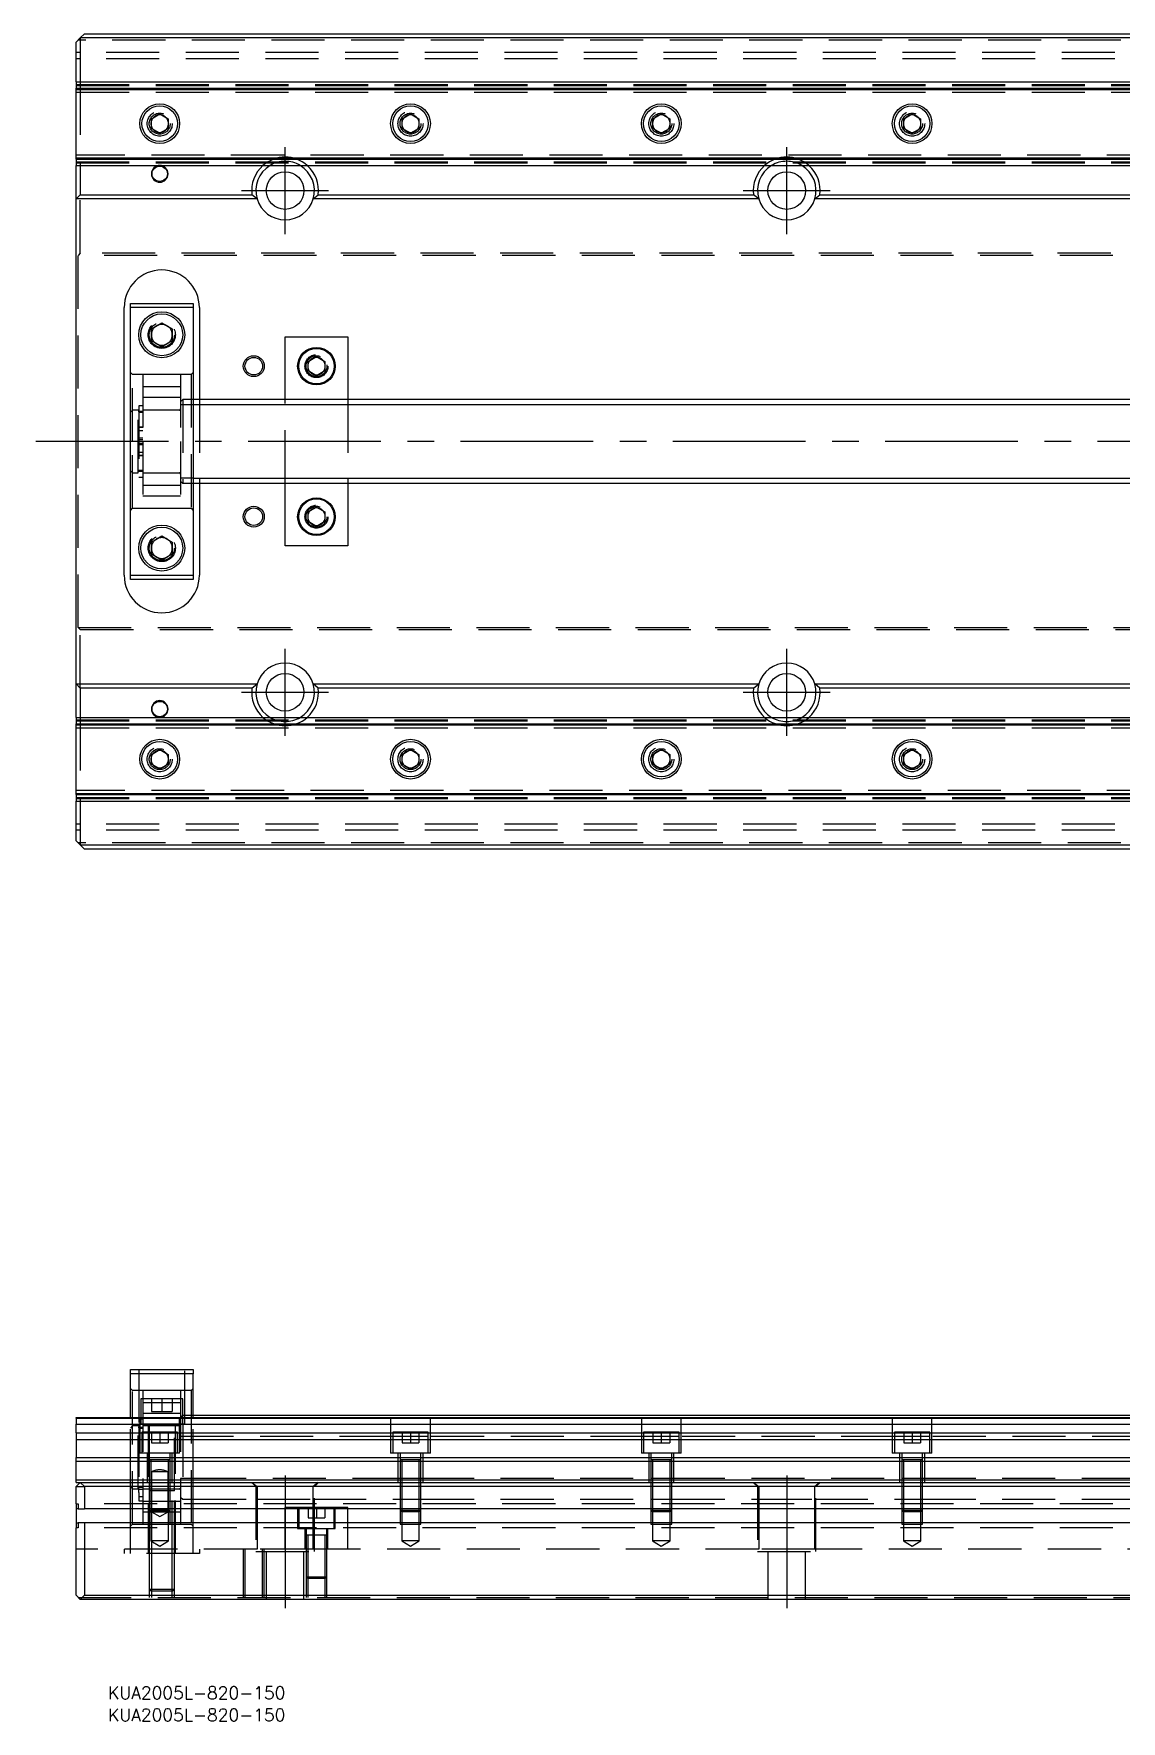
# Model space of a CAD drawing. Extents: x -10 to 1021, y -306 to 120.
# Drawn here: x -10.1 to 250, y -306.1 to 97.5 of the extents above; entities that cross this region are included whole.
import ezdxf

# ---------------------------------------------------------------- set-up
doc = ezdxf.new("R2010")
doc.units = 0
doc.linetypes.add('CENTER', pattern=[50.8, 31.75, -6.35, 6.35, -6.35])
doc.linetypes.add('DASHED', pattern=[19.05, 12.7, -6.35])
doc.layers.get('0').update_dxf_attribs({"linetype": 'CONTINUOUS'})
doc.layers.add('CENTER', color=1, linetype='CENTER')
doc.styles.get("Standard").update_dxf_attribs({"font": 'txt.shx', "height": 3, "bigfont": 'bigfont.shx'})

# ---------------------------------------------------------------- blocks, each defined once
blk = doc.blocks.new('*U2')
at = {"color": 7, "linetype": 'CONTINUOUS'}
blk.add_text('KUA2005L-820-150', height=3, dxfattribs=at).set_placement((7.65, -300.8))
blk = doc.blocks.new('*U3')
at = {"color": 7, "linetype": 'CONTINUOUS'}
blk.add_text('KUA2005L-820-150', height=3, dxfattribs=at).set_placement((7.65, -306.09))

msp = doc.modelspace()

# ---------------------------------------------------------------- linework, layer by layer
at = {"color": 7, "linetype": 'CONTINUOUS'}
for p, q in [((2, 97.5), (1, 96.5)), ((2, 97.5), (335, 97.5)), ((1, 96.5), (0, 95.5)), ((0, 86), (0, 95.5)), ((1, 96.5), (1, 86)), ((335, 96.5), (1, 96.5)), ((0, 86), (0, 84.48)), ((0, 86), (335, 86)), ((0, 84.48), (327.73, 84.48)), ((0, 84.2), (0, 84.48)), ((0, 84.2), (327.05, 84.2)), ((0, 67.8), (0, 84.2)), ((18, 77.15), (20, 78.31)), ((18, 74.85), (18, 77.15)), ((20, 78.31), (22, 77.15)), ((22, 77.15), (22, 74.85)), ((78, 77.15), (80, 78.31)), ((78, 74.85), (78, 77.15)), ((80, 78.31), (82, 77.15)), ((82, 77.15), (82, 74.85)), ((138, 77.15), (140, 78.31)), ((138, 74.85), (138, 77.15)), ((140, 78.31), (142, 77.15)), ((142, 77.15), (142, 74.85)), ((198, 77.15), (200, 78.31)), ((198, 74.85), (198, 77.15)), ((200, 78.31), (202, 77.15)), ((202, 77.15), (202, 74.85)), ((20, 73.69), (18, 74.85)), ((22, 74.85), (20, 73.69)), ((80, 73.69), (78, 74.85)), ((82, 74.85), (80, 73.69)), ((140, 73.69), (138, 74.85)), ((142, 74.85), (140, 73.69)), ((200, 73.69), (198, 74.85)), ((202, 74.85), (200, 73.69)), ((0, 67.52), (0, 67.8)), ((0, 67.8), (335, 67.8)), ((0, 67.52), (0, 66)), ((0, 67.52), (335, 67.52)), ((0, 58), (0, 66)), ((0, 66), (335, 66)), ((1, 66), (1, 59)), ((0, 58), (1, 59)), ((0, -58), (0, 58)), ((43.29, 58), (0, 58)), ((1, 59), (42.06, 59)), ((43.29, 58), (42.06, 59)), ((56.71, 58), (57.94, 59)), ((163.29, 58), (56.71, 58)), ((57.94, 59), (162.06, 59)), ((163.29, 58), (162.06, 59)), ((176.71, 58), (177.94, 59)), ((283.29, 58), (176.71, 58)), ((177.94, 59), (282.06, 59)), ((13, 32), (13, 33)), ((13, 33), (28, 33)), ((28, 33), (28, 32)), ((11.5, -32), (11.5, 32)), ((28, 32), (13, 32)), ((13, -32), (13, 32)), ((18, 26.94), (20.5, 28.39)), ((20.5, 28.39), (23, 26.94)), ((28, 32), (28, -32)), ((29.5, 32), (29.5, 10)), ((18, 24.06), (18, 26.94)), ((23, 26.94), (23, 24.06)), ((50, 25), (65, 25)), ((50, 10), (50, 25)), ((65, 25), (65, 10)), ((20.5, 22.61), (18, 24.06)), ((23, 24.06), (20.5, 22.61)), ((55.5, 19.15), (57.5, 20.31)), ((57.5, 20.31), (59.5, 19.15)), ((55.5, 16.85), (55.5, 19.15)), ((57.5, 15.69), (55.5, 16.85)), ((59.5, 16.85), (57.5, 15.69)), ((59.5, 19.15), (59.5, 16.85)), ((335, 10), (28, 10)), ((28, -10), (335, -10)), ((29.5, -10), (29.5, -32)), ((50, -25), (50, -10)), ((65, -10), (65, -25)), ((55.5, -16.85), (57.5, -15.69)), ((57.5, -15.69), (59.5, -16.85)), ((55.5, -19.15), (55.5, -16.85)), ((57.5, -20.31), (55.5, -19.15)), ((59.5, -19.15), (57.5, -20.31)), ((59.5, -16.85), (59.5, -19.15)), ((18, -24.06), (20.5, -22.61)), ((18, -26.94), (18, -24.06)), ((20.5, -22.61), (23, -24.06)), ((23, -24.06), (23, -26.94)), ((20.5, -28.39), (18, -26.94)), ((23, -26.94), (20.5, -28.39)), ((65, -25), (50, -25)), ((13, -32), (28, -32)), ((13, -33), (13, -32)), ((28, -32), (28, -33)), ((28, -33), (13, -33)), ((0, -66), (0, -58)), ((0, -58), (43.29, -58)), ((1, -59), (0, -58)), ((42.06, -59), (1, -59)), ((1, -59), (1, -66)), ((42.06, -59), (43.29, -58)), ((56.71, -58), (163.29, -58)), ((57.94, -59), (56.71, -58)), ((162.06, -59), (57.94, -59)), ((162.06, -59), (163.29, -58)), ((176.71, -58), (283.29, -58)), ((177.94, -59), (176.71, -58)), ((282.06, -59), (177.94, -59)), ((0, -66), (0, -67.52)), ((0, -66), (335, -66)), ((0, -67.52), (335, -67.52)), ((0, -67.8), (0, -67.52)), ((0, -67.8), (335, -67.8)), ((0, -84.2), (0, -67.8)), ((18, -74.85), (20, -73.69)), ((18, -77.15), (18, -74.85)), ((20, -73.69), (22, -74.85)), ((22, -74.85), (22, -77.15)), ((78, -74.85), (80, -73.69)), ((78, -77.15), (78, -74.85)), ((80, -73.69), (82, -74.85)), ((82, -74.85), (82, -77.15)), ((138, -74.85), (140, -73.69)), ((138, -77.15), (138, -74.85)), ((140, -73.69), (142, -74.85)), ((142, -74.85), (142, -77.15)), ((198, -74.85), (200, -73.69)), ((198, -77.15), (198, -74.85)), ((200, -73.69), (202, -74.85)), ((202, -74.85), (202, -77.15)), ((20, -78.31), (18, -77.15)), ((22, -77.15), (20, -78.31)), ((80, -78.31), (78, -77.15)), ((82, -77.15), (80, -78.31)), ((140, -78.31), (138, -77.15)), ((142, -77.15), (140, -78.31)), ((200, -78.31), (198, -77.15)), ((202, -77.15), (200, -78.31)), ((0, -84.48), (0, -84.2)), ((0, -84.2), (327.05, -84.2)), ((0, -84.48), (0, -86)), ((0, -84.48), (327.73, -84.48)), ((0, -95.5), (0, -86)), ((0, -86), (335, -86)), ((1, -86), (1, -96.5)), ((0, -95.5), (1, -96.5)), ((1, -96.5), (2, -97.5)), ((1, -96.5), (335, -96.5)), ((335, -97.5), (2, -97.5)), ((13, -222.97), (13, -221.97)), ((13, -221.97), (28, -221.97)), ((28, -221.97), (28, -222.97)), ((13, -233.47), (13, -222.97)), ((28, -222.97), (13, -222.97)), ((28, -233.47), (28, -222.97)), ((0, -233.63), (0, -233.47)), ((0, -233.47), (335.5, -233.47)), ((0, -233.63), (0, -235.03)), ((0, -233.63), (335.5, -233.63)), ((335.5, -232.97), (28, -232.97)), ((0, -235.03), (335.5, -235.03)), ((0, -237.11), (0, -235.03)), ((0, -237.11), (335.5, -237.11)), ((0, -237.11), (0, -238.73)), ((0, -238.73), (0, -243.02)), ((0, -238.73), (335.5, -238.73)), ((0, -243.02), (335.5, -243.02)), ((0, -243.87), (0, -243.02)), ((0, -243.87), (820, -243.87)), ((0, -248.37), (0, -243.87)), ((82.5, -243.57), (77.5, -243.57)), ((142.5, -243.57), (137.5, -243.57)), ((0, -248.97), (0, -248.37)), ((0, -248.37), (820, -248.37)), ((0, -249.97), (1, -248.97)), ((0, -248.97), (1, -248.97)), ((0, -254.12), (0, -249.97)), ((1, -248.97), (819, -248.97)), ((1, -248.97), (2, -249.97)), ((818, -249.97), (2, -249.97)), ((2, -249.97), (2, -255.27)), ((0, -254.12), (0, -255.27)), ((0, -254.12), (0.5, -254.12)), ((0.5, -254.12), (0.5, -255.27)), ((0, -255.27), (0, -258.67)), ((0.5, -255.27), (0, -255.27)), ((0.5, -255.27), (2, -255.27)), ((818, -255.27), (2, -255.27)), ((0, -258.67), (0, -259.82)), ((0, -258.67), (0.5, -258.67)), ((0.5, -259.82), (0, -259.82)), ((0, -275.97), (0, -259.82)), ((2, -258.67), (0.5, -258.67)), ((0.5, -258.67), (0.5, -259.82)), ((818, -258.67), (2, -258.67)), ((2, -258.67), (2, -275.97)), ((1, -276.97), (0, -275.97)), ((2, -275.97), (1, -276.97)), ((819, -276.97), (1, -276.97)), ((2, -275.97), (818, -275.97))]:
    msp.add_line(p, q, dxfattribs=at)
at = {"color": 3, "linetype": 'DASHED'}
for p, q in [((820, 93), (0, 93)), ((345.2, 96), (0.5, 96)), ((820, 91.5), (0, 91.5)), ((0, 85.4), (820, 85.4)), ((0, 85.15), (335, 85.15)), ((1, 86), (1, 66)), ((0, 84.42), (335.5, 84.42)), ((0, 83.5), (335.5, 83.5)), ((17.5, 76), (17.53, 76.37)), ((77.5, 76), (77.53, 76.37)), ((137.5, 76), (137.53, 76.37)), ((197.5, 76), (197.53, 76.37)), ((335.5, 68.5), (0, 68.5)), ((0, 67.58), (335.5, 67.58)), ((0, 66.85), (335, 66.85)), ((0, 66.6), (820, 66.6)), ((1, 45), (1, 59)), ((1, 45), (0.5, 44.5)), ((0.5, -44.5), (0.5, 44.5)), ((819.5, 44.5), (0.5, 44.5)), ((819, 45), (1, 45)), ((17.5, 25.5), (17.52, 25.85)), ((13.5, 16), (13, 16.5)), ((28, 16.5), (27.5, 16)), ((59.98, 18.29), (60, 18)), ((16, 16), (13.5, 16)), ((13.5, 0), (13.5, 16)), ((25, 16), (16, 16)), ((16, 16), (16, 0)), ((25, 13.02), (16, 13.02)), ((27.5, 16), (25, 16)), ((25, 16), (25, 0)), ((27.5, 16), (27.5, -16)), ((16, 8.55), (15, 8.55)), ((15, 8.55), (15, -8.55)), ((25, 10.47), (16, 10.47)), ((25.5, 10), (25, 9.5)), ((28, 8.75), (25, 8.75)), ((28, 10), (25.5, 10)), ((25.5, 10), (25.5, -10)), ((29.5, 10), (29.5, -10)), ((50, -10), (50, 10)), ((65, 10), (65, -10)), ((13.5, 7.5), (13, 7)), ((14.85, 7.5), (13.5, 7.5)), ((14.85, -7.5), (14.85, 7.5)), ((15, 7.15), (14.85, 7.15)), ((16, 7.15), (15, 7.15)), ((16, 6.9), (15, 6.9)), ((24.7, 7.5), (16, 7.5)), ((25, 7.5), (24.7, 7.5)), ((13.5, -16), (13.5, 0)), ((16, 3.4), (15, 3.4)), ((15, 3.4), (16, 3.4)), ((16, 2.55), (15, 2.55)), ((15, 0.85), (16, 0.85)), ((15, 0.42), (16, 0.42)), ((16, 0), (16, -16)), ((25, 0), (25, -16)), ((15, -0.42), (16, -0.42)), ((16, -0.85), (15, -0.85)), ((15, -2.55), (16, -2.55)), ((15, -3.4), (16, -3.4)), ((16, -3.4), (15, -3.4)), ((13, -7), (13.5, -7.5)), ((13.5, -7.5), (14.85, -7.5)), ((14.85, -7.15), (15, -7.15)), ((15, -6.9), (16, -6.9)), ((15, -7.15), (16, -7.15)), ((16, -7.5), (24.7, -7.5)), ((24.7, -7.5), (25, -7.5)), ((15, -8.55), (16, -8.55)), ((16, -10.47), (25, -10.47)), ((28, -8.75), (25, -8.75)), ((25, -9.5), (25.5, -10)), ((25.5, -10), (28, -10)), ((13, -16.5), (13.5, -16)), ((13.5, -16), (16, -16)), ((16, -13.02), (25, -13.02)), ((16, -16), (25, -16)), ((25, -16), (27.5, -16)), ((27.5, -16), (28, -16.5)), ((55, -18), (55.02, -17.7)), ((17.5, -25.5), (17.52, -25.15)), ((0.5, -44.5), (819.5, -44.5)), ((0.5, -44.5), (1, -45)), ((1, -59), (1, -45)), ((1, -45), (819, -45)), ((0, -66.6), (820, -66.6)), ((0, -66.85), (335, -66.85)), ((0, -67.58), (335.5, -67.58)), ((0, -68.5), (335.5, -68.5)), ((1, -66), (1, -86)), ((17.5, -76), (17.53, -75.59)), ((77.5, -76), (77.53, -75.59)), ((137.5, -76), (137.53, -75.59)), ((197.5, -76), (197.53, -75.59)), ((335.5, -83.5), (0, -83.5)), ((0, -84.42), (335.5, -84.42)), ((0, -85.15), (335, -85.15)), ((0, -85.4), (820, -85.4)), ((820, -91.5), (0, -91.5)), ((820, -93), (0, -93)), ((345.2, -96), (0.5, -96)), ((15, -221.97), (15, -234.97)), ((26, -234.97), (26, -221.97)), ((13.5, -226.97), (13, -226.47)), ((16, -226.97), (13.5, -226.97)), ((13.5, -258.97), (13.5, -226.97)), ((15.5, -228.97), (15.5, -234.97)), ((25.5, -228.97), (15.5, -228.97)), ((25, -226.97), (16, -226.97)), ((16, -226.97), (16, -228.97)), ((16, -228.97), (16, -258.97)), ((25, -229.94), (16, -229.94)), ((18, -228.97), (18, -231.97)), ((20.5, -228.97), (20.5, -231.97)), ((23, -228.97), (23, -231.97)), ((27.5, -226.97), (25, -226.97)), ((25, -226.97), (25, -228.97)), ((25, -228.97), (25, -258.97)), ((25.5, -234.97), (25.5, -228.97)), ((28, -226.47), (27.5, -226.97)), ((27.5, -226.97), (27.5, -258.97)), ((13, -248.97), (13, -233.47)), ((16, -233.87), (15, -233.87)), ((15.25, -233.47), (15.25, -241.97)), ((25, -232.49), (16, -232.49)), ((18, -231.97), (20.5, -231.97)), ((20.5, -231.97), (23, -231.97)), ((24.75, -241.97), (24.75, -233.47)), ((25.5, -232.97), (25, -233.47)), ((28, -232.97), (25.5, -232.97)), ((28, -248.97), (28, -233.47)), ((75.25, -233.47), (75.25, -241.97)), ((84.75, -241.97), (84.75, -233.47)), ((135.25, -233.47), (135.25, -241.97)), ((144.75, -241.97), (144.75, -233.47)), ((195.25, -233.47), (195.25, -241.97)), ((204.75, -241.97), (204.75, -233.47)), ((13.5, -235.47), (13, -235.97)), ((14.85, -235.47), (13.5, -235.47)), ((14.85, -250.47), (14.85, -235.47)), ((16, -235.82), (14.85, -235.82)), ((15, -234.97), (26, -234.97)), ((15, -234.97), (15, -249.84)), ((16, -236.07), (15, -236.07)), ((15.75, -236.97), (15.75, -241.97)), ((24.25, -236.97), (15.75, -236.97)), ((24.7, -235.47), (16, -235.47)), ((24.7, -235.47), (16, -235.47)), ((17.25, -234.97), (17.25, -265.97)), ((17.5, -234.97), (17.5, -241.97)), ((18, -236.97), (18, -239.47)), ((20, -236.97), (20, -239.47)), ((22, -236.97), (22, -239.47)), ((23.5, -250.97), (23.5, -234.97)), ((23.75, -265.97), (23.75, -234.97)), ((24.25, -241.97), (24.25, -236.97)), ((25, -235.47), (24.7, -235.47)), ((28, -237.97), (25, -237.97)), ((25.5, -234.97), (25.5, -252.97)), ((75.75, -237.97), (28, -237.97)), ((75.75, -236.97), (75.75, -241.97)), ((84.25, -236.97), (75.75, -236.97)), ((84.25, -237.97), (75.75, -237.97)), ((78, -236.97), (78, -239.47)), ((80, -236.97), (80, -239.47)), ((82, -236.97), (82, -239.47)), ((84.25, -241.97), (84.25, -236.97)), ((135.75, -237.97), (84.25, -237.97)), ((135.75, -236.97), (135.75, -241.97)), ((144.25, -236.97), (135.75, -236.97)), ((144.25, -237.97), (135.75, -237.97)), ((138, -236.97), (138, -239.47)), ((140, -236.97), (140, -239.47)), ((142, -236.97), (142, -239.47)), ((144.25, -241.97), (144.25, -236.97)), ((195.75, -237.97), (144.25, -237.97)), ((195.75, -236.97), (195.75, -241.97)), ((204.25, -236.97), (195.75, -236.97)), ((204.25, -237.97), (195.75, -237.97)), ((198, -236.97), (198, -239.47)), ((200, -236.97), (200, -239.47)), ((202, -236.97), (202, -239.47)), ((204.25, -241.97), (204.25, -236.97)), ((255.75, -237.97), (204.25, -237.97)), ((24.75, -241.97), (15.25, -241.97)), ((17, -241.97), (17, -248.97)), ((17.5, -241.97), (17.5, -243.57)), ((18, -239.47), (20, -239.47)), ((20, -239.47), (22, -239.47)), ((22.5, -243.57), (22.5, -241.97)), ((23, -248.97), (23, -241.97)), ((84.75, -241.97), (75.25, -241.97)), ((77, -241.97), (77, -248.97)), ((77.5, -241.97), (77.5, -243.57)), ((78, -239.47), (80, -239.47)), ((80, -239.47), (82, -239.47)), ((82.5, -243.57), (82.5, -241.97)), ((83, -248.97), (83, -241.97)), ((144.75, -241.97), (135.25, -241.97)), ((137, -241.97), (137, -248.97)), ((137.5, -241.97), (137.5, -243.57)), ((138, -239.47), (140, -239.47)), ((140, -239.47), (142, -239.47)), ((142.5, -243.57), (142.5, -241.97)), ((143, -248.97), (143, -241.97)), ((204.75, -241.97), (195.25, -241.97)), ((197, -241.97), (197, -248.97)), ((197.5, -241.97), (197.5, -243.57)), ((198, -239.47), (200, -239.47)), ((200, -239.47), (202, -239.47)), ((202.5, -243.57), (202.5, -241.97)), ((203, -248.97), (203, -241.97)), ((17.5, -243.56), (17.5, -243.57)), ((17.5, -243.57), (17.5, -248.97)), ((17.5, -243.57), (17.5, -243.57)), ((22.5, -243.57), (17.5, -243.57)), ((17.9, -243.57), (17.9, -248.97)), ((20.06, -245.97), (19.94, -245.97)), ((22.1, -248.97), (22.1, -243.57)), ((22.5, -243.57), (22.5, -243.56)), ((22.5, -248.97), (22.5, -243.57)), ((22.5, -243.57), (22.5, -243.57)), ((77.5, -243.56), (77.5, -243.57)), ((77.5, -243.57), (77.5, -243.57)), ((77.5, -243.57), (77.5, -248.97)), ((82.5, -243.57), (77.5, -243.57)), ((77.9, -243.57), (77.9, -248.97)), ((82.1, -248.97), (82.1, -243.57)), ((82.5, -243.57), (82.5, -243.56)), ((82.5, -243.57), (82.5, -243.57)), ((82.5, -248.97), (82.5, -243.57)), ((137.5, -243.56), (137.5, -243.57)), ((137.5, -243.57), (137.5, -248.97)), ((137.5, -243.57), (137.5, -243.57)), ((142.5, -243.57), (137.5, -243.57)), ((137.9, -243.57), (137.9, -248.97)), ((142.1, -248.97), (142.1, -243.57)), ((142.5, -243.57), (142.5, -243.56)), ((142.5, -248.97), (142.5, -243.57)), ((142.5, -243.57), (142.5, -243.57)), ((197.5, -243.56), (197.5, -243.57)), ((197.5, -243.57), (197.5, -243.57)), ((197.5, -243.57), (197.5, -248.97)), ((202.5, -243.57), (197.5, -243.57)), ((197.9, -243.57), (197.9, -248.97)), ((202.1, -248.97), (202.1, -243.57)), ((202.5, -243.57), (202.5, -243.56)), ((202.5, -243.57), (202.5, -243.57)), ((202.5, -248.97), (202.5, -243.57)), ((0, -249.97), (2, -249.97)), ((13, -255.27), (13, -248.97)), ((13, -249.97), (13.5, -250.47)), ((14.85, -250.12), (16, -250.12)), ((15, -251.41), (15, -249.84)), ((15, -249.86), (16, -249.86)), ((15, -249.86), (16, -249.86)), ((17.5, -248.97), (17.5, -255.27)), ((17.5, -248.97), (17.5, -255.27)), ((17.9, -248.97), (17.9, -255.27)), ((18, -246.47), (18, -248.97)), ((22, -246.47), (18, -246.47)), ((18, -248.97), (18, -255.27)), ((22, -248.97), (22, -246.47)), ((22, -255.27), (22, -248.97)), ((22.1, -255.27), (22.1, -248.97)), ((22.5, -255.27), (22.5, -248.97)), ((22.5, -255.27), (22.5, -248.97)), ((25, -247.97), (28, -247.97)), ((28, -247.97), (77.5, -247.97)), ((28, -255.27), (28, -248.97)), ((42, -248.97), (43, -249.97)), ((42.06, -248.97), (43.29, -249.97)), ((43, -249.97), (43, -265.47)), ((43.29, -249.97), (43.29, -255.27)), ((57.94, -248.97), (56.71, -249.97)), ((56.71, -255.27), (56.71, -249.97)), ((57, -249.97), (58, -248.97)), ((57, -265.47), (57, -249.97)), ((77.5, -247.97), (77.9, -247.97)), ((77.5, -248.97), (77.5, -255.27)), ((77.5, -248.97), (77.5, -255.27)), ((77.9, -247.97), (82.1, -247.97)), ((77.9, -248.97), (77.9, -255.27)), ((82.1, -247.97), (82.5, -247.97)), ((82.1, -255.27), (82.1, -248.97)), ((82.5, -247.97), (137.5, -247.97)), ((82.5, -255.27), (82.5, -248.97)), ((82.5, -255.27), (82.5, -248.97)), ((137.5, -247.97), (137.9, -247.97)), ((137.5, -248.97), (137.5, -255.27)), ((137.5, -248.97), (137.5, -255.27)), ((137.9, -247.97), (142.1, -247.97)), ((137.9, -248.97), (137.9, -255.27)), ((142.1, -247.97), (142.5, -247.97)), ((142.1, -255.27), (142.1, -248.97)), ((142.5, -247.97), (197.5, -247.97)), ((142.5, -255.27), (142.5, -248.97)), ((142.5, -255.27), (142.5, -248.97)), ((162, -248.97), (163, -249.97)), ((162.06, -248.97), (163.29, -249.97)), ((163, -249.97), (163, -265.47)), ((163.29, -249.97), (163.29, -255.27)), ((177.94, -248.97), (176.71, -249.97)), ((176.71, -255.27), (176.71, -249.97)), ((177, -249.97), (178, -248.97)), ((177, -265.47), (177, -249.97)), ((197.5, -247.97), (197.9, -247.97)), ((197.5, -248.97), (197.5, -255.27)), ((197.5, -248.97), (197.5, -255.27)), ((197.9, -247.97), (202.1, -247.97)), ((197.9, -248.97), (197.9, -255.27)), ((202.1, -247.97), (202.5, -247.97)), ((202.1, -255.27), (202.1, -248.97)), ((202.5, -247.97), (257.5, -247.97)), ((202.5, -255.27), (202.5, -248.97)), ((202.5, -255.27), (202.5, -248.97)), ((819.5, -254.12), (0.5, -254.12)), ((13.5, -250.47), (14.85, -250.47)), ((16, -250.65), (15, -250.65)), ((15, -251.41), (15, -253.16)), ((15, -252.35), (16, -252.35)), ((15, -253.16), (15, -253.36)), ((15, -253.36), (16, -253.36)), ((16, -250.47), (24.7, -250.47)), ((16, -250.47), (24.7, -250.47)), ((16, -253.44), (25, -253.44)), ((23.5, -250.97), (17.5, -250.97)), ((23, -265.97), (23, -250.97)), ((23.5, -265.97), (23.5, -250.96)), ((24.7, -250.47), (25, -250.47)), ((25, -252.47), (25.5, -252.97)), ((25.5, -252.97), (28, -252.97)), ((28, -252.97), (43.29, -252.97)), ((43.29, -252.97), (56.71, -252.97)), ((56.71, -252.97), (77.5, -252.97)), ((77.5, -252.97), (77.9, -252.97)), ((77.9, -252.97), (82.1, -252.97)), ((82.1, -252.97), (82.5, -252.97)), ((82.5, -252.97), (137.5, -252.97)), ((137.5, -252.97), (137.9, -252.97)), ((137.9, -252.97), (142.1, -252.97)), ((142.1, -252.97), (142.5, -252.97)), ((142.5, -252.97), (163.29, -252.97)), ((163.29, -252.97), (176.71, -252.97)), ((176.71, -252.97), (197.5, -252.97)), ((197.5, -252.97), (197.9, -252.97)), ((197.9, -252.97), (202.1, -252.97)), ((202.1, -252.97), (202.5, -252.97)), ((202.5, -252.97), (257.5, -252.97)), ((13, -258.67), (13, -255.27)), ((16, -255.99), (25, -255.99)), ((17.5, -255.27), (17.5, -255.57)), ((17.5, -255.27), (17.5, -255.57)), ((17.5, -255.57), (17.9, -255.97)), ((17.5, -255.57), (17.5, -258.67)), ((17.5, -255.57), (22.5, -255.57)), ((17.9, -255.27), (17.9, -255.97)), ((17.9, -255.97), (17.9, -258.97)), ((22.1, -255.97), (17.9, -255.97)), ((18, -255.27), (18, -255.34)), ((18, -255.34), (18, -255.97)), ((18, -255.34), (18.17, -255.97)), ((22, -255.34), (18, -255.34)), ((18, -255.97), (20, -257.12)), ((18, -255.97), (18, -265.97)), ((20, -257.12), (22, -255.97)), ((21.83, -255.97), (22, -255.34)), ((22, -255.34), (22, -255.27)), ((22, -255.97), (22, -255.34)), ((22.1, -255.97), (22.1, -255.27)), ((22.1, -255.97), (22.5, -255.57)), ((22.1, -258.97), (22.1, -255.97)), ((22.5, -255.57), (22.5, -255.27)), ((22.5, -255.57), (22.5, -255.27)), ((22.5, -258.67), (22.5, -255.57)), ((28, -258.67), (28, -255.27)), ((43.29, -255.27), (43.29, -258.67)), ((56.71, -254.97), (50, -254.97)), ((50, -255.27), (50, -254.97)), ((50, -258.67), (50, -255.27)), ((53, -254.97), (53, -259.97)), ((53.25, -254.97), (53.25, -255.27)), ((53.25, -255.27), (53.25, -258.67)), ((55.5, -254.97), (55.5, -257.47)), ((55.5, -257.47), (57.5, -257.47)), ((65, -254.97), (56.71, -254.97)), ((56.71, -258.67), (56.71, -255.27)), ((57.5, -254.97), (57.5, -257.47)), ((57.5, -257.47), (59.5, -257.47)), ((59.5, -254.97), (59.5, -257.47)), ((61.75, -255.27), (61.75, -254.97)), ((61.75, -258.67), (61.75, -255.27)), ((62, -259.97), (62, -254.97)), ((65, -255.27), (65, -254.97)), ((65, -258.67), (65, -255.27)), ((77.5, -255.27), (77.5, -255.57)), ((77.5, -255.27), (77.5, -255.57)), ((77.5, -255.57), (77.9, -255.97)), ((77.5, -255.57), (77.5, -258.67)), ((77.5, -255.57), (82.5, -255.57)), ((77.9, -255.27), (77.9, -255.97)), ((77.9, -255.97), (77.9, -258.97)), ((82.1, -255.97), (77.9, -255.97)), ((82.1, -255.97), (82.1, -255.27)), ((82.1, -255.97), (82.5, -255.57)), ((82.1, -258.97), (82.1, -255.97)), ((82.5, -255.57), (82.5, -255.27)), ((82.5, -255.57), (82.5, -255.27)), ((82.5, -258.67), (82.5, -255.57)), ((137.5, -255.27), (137.5, -255.57)), ((137.5, -255.27), (137.5, -255.57)), ((137.5, -255.57), (137.9, -255.97)), ((137.5, -255.57), (137.5, -258.67)), ((137.5, -255.57), (142.5, -255.57)), ((137.9, -255.27), (137.9, -255.97)), ((137.9, -255.97), (137.9, -258.97)), ((142.1, -255.97), (137.9, -255.97)), ((142.1, -255.97), (142.1, -255.27)), ((142.1, -255.97), (142.5, -255.57)), ((142.1, -258.97), (142.1, -255.97)), ((142.5, -255.57), (142.5, -255.27)), ((142.5, -255.57), (142.5, -255.27)), ((142.5, -258.67), (142.5, -255.57)), ((163.29, -255.27), (163.29, -258.67)), ((176.71, -258.67), (176.71, -255.27)), ((197.5, -255.27), (197.5, -255.57)), ((197.5, -255.27), (197.5, -255.57)), ((197.5, -255.57), (197.9, -255.97)), ((197.5, -255.57), (197.5, -258.67)), ((197.5, -255.57), (202.5, -255.57)), ((197.9, -255.27), (197.9, -255.97)), ((197.9, -255.97), (197.9, -258.97)), ((202.1, -255.97), (197.9, -255.97)), ((202.1, -255.97), (202.1, -255.27)), ((202.1, -255.97), (202.5, -255.57)), ((202.1, -258.97), (202.1, -255.97)), ((202.5, -255.57), (202.5, -255.27)), ((202.5, -255.57), (202.5, -255.27)), ((202.5, -258.67), (202.5, -255.57)), ((819.5, -259.82), (0.5, -259.82)), ((13, -265.97), (13, -258.67)), ((13, -259.47), (13.5, -258.97)), ((13.5, -258.97), (16, -258.97)), ((16, -258.97), (17.5, -258.97)), ((16, -258.97), (17.5, -258.97)), ((17.5, -258.67), (17.5, -258.97)), ((17.5, -258.97), (17.5, -265.97)), ((17.5, -258.97), (22.5, -258.97)), ((17.9, -258.97), (17.9, -262.97)), ((22.1, -262.97), (22.1, -258.97)), ((22.5, -258.97), (22.5, -258.67)), ((22.5, -258.97), (25, -258.97)), ((22.5, -258.97), (25, -258.97)), ((25, -258.97), (27.5, -258.97)), ((27.5, -258.97), (28, -259.47)), ((28, -265.97), (28, -258.67)), ((43.29, -258.67), (43.29, -264.97)), ((50, -264.97), (50, -258.67)), ((53, -259.97), (62, -259.97)), ((53.25, -258.67), (53.25, -259.97)), ((54.75, -259.97), (54.75, -264.97)), ((55, -259.97), (55, -261.57)), ((55, -261.56), (55, -261.57)), ((55, -261.57), (55, -264.97)), ((55, -261.57), (55, -261.57)), ((56.71, -261.57), (55, -261.57)), ((55.4, -261.57), (55.4, -264.97)), ((56.71, -264.97), (56.71, -258.67)), ((60, -261.57), (56.71, -261.57)), ((59.6, -264.97), (59.6, -261.57)), ((60, -261.57), (60, -259.97)), ((60, -261.57), (60, -261.56)), ((60, -264.97), (60, -261.57)), ((60, -261.57), (60, -261.57)), ((60.25, -264.97), (60.25, -259.97)), ((61.75, -259.97), (61.75, -258.67)), ((65, -264.97), (65, -258.67)), ((77.5, -258.67), (77.5, -258.97)), ((77.5, -258.97), (82.5, -258.97)), ((77.9, -258.97), (77.9, -262.97)), ((82.1, -262.97), (82.1, -258.97)), ((82.5, -258.97), (82.5, -258.67)), ((137.5, -258.67), (137.5, -258.97)), ((137.5, -258.97), (142.5, -258.97)), ((137.9, -258.97), (137.9, -262.97)), ((142.1, -262.97), (142.1, -258.97)), ((142.5, -258.97), (142.5, -258.67)), ((163.29, -258.67), (163.29, -264.97)), ((176.71, -264.97), (176.71, -258.67)), ((197.5, -258.67), (197.5, -258.97)), ((197.5, -258.97), (202.5, -258.97)), ((197.9, -258.97), (197.9, -262.97)), ((202.1, -262.97), (202.1, -258.97)), ((202.5, -258.97), (202.5, -258.67)), ((43.29, -264.97), (0, -264.97)), ((11.5, -264.97), (11.5, -265.97)), ((29.5, -265.97), (11.5, -265.97)), ((17.5, -265.97), (17.5, -274.47)), ((17.5, -265.97), (17.5, -274.47)), ((17.9, -262.97), (20, -264.18)), ((22.1, -262.97), (17.9, -262.97)), ((18, -265.97), (18, -274.97)), ((20, -264.18), (22.1, -262.97)), ((23, -274.97), (23, -265.97)), ((23.5, -274.47), (23.5, -265.97)), ((23.5, -274.47), (23.5, -265.97)), ((29.5, -264.97), (29.5, -265.97)), ((40, -264.97), (40, -276.47)), ((40.4, -264.97), (40.4, -276.47)), ((43, -265.47), (57, -265.47)), ((56.71, -264.97), (43.29, -264.97)), ((44.6, -276.47), (44.6, -264.97)), ((45, -276.47), (45, -264.97)), ((45.5, -265.47), (45.5, -276.97)), ((54.5, -276.97), (54.5, -265.47)), ((55, -264.97), (55, -271.57)), ((55, -264.97), (55, -271.57)), ((55.4, -264.97), (55.4, -271.97)), ((163.29, -264.97), (56.71, -264.97)), ((59.6, -271.97), (59.6, -264.97)), ((60, -271.57), (60, -264.97)), ((60, -271.57), (60, -264.97)), ((77.9, -262.97), (80, -264.18)), ((82.1, -262.97), (77.9, -262.97)), ((80, -264.18), (82.1, -262.97)), ((137.9, -262.97), (140, -264.18)), ((142.1, -262.97), (137.9, -262.97)), ((140, -264.18), (142.1, -262.97)), ((163, -265.47), (177, -265.47)), ((176.71, -264.97), (163.29, -264.97)), ((165.5, -265.47), (165.5, -276.97)), ((174.5, -276.97), (174.5, -265.47)), ((283.29, -264.97), (176.71, -264.97)), ((197.9, -262.97), (200, -264.18)), ((202.1, -262.97), (197.9, -262.97)), ((200, -264.18), (202.1, -262.97)), ((55, -271.57), (55.4, -271.97)), ((55, -271.57), (55, -276.47)), ((55, -271.57), (60, -271.57)), ((55.4, -271.97), (55.4, -276.47)), ((59.6, -271.97), (55.4, -271.97)), ((59.6, -271.97), (60, -271.57)), ((59.6, -276.47), (59.6, -271.97)), ((60, -276.47), (60, -271.57)), ((0.5, -276.47), (819.5, -276.47)), ((17.5, -274.47), (18, -274.97)), ((17.5, -274.47), (17.5, -276.47)), ((17.5, -274.47), (23.5, -274.47)), ((18, -274.97), (18, -276.47)), ((23, -274.97), (18, -274.97)), ((23, -274.97), (23.5, -274.47)), ((23, -276.47), (23, -274.97)), ((23.5, -276.47), (23.5, -274.47))]:
    msp.add_line(p, q, dxfattribs=at)
at = {"color": 3, "linetype": 'CONTINUOUS'}
for p, q in [((335, 8.75), (28, 8.75)), ((28, -8.75), (335, -8.75))]:
    msp.add_line(p, q, dxfattribs=at)
at = {"color": 7, "linetype": 'CONTINUOUS'}
for centre, radius in [((20, 76), 4.75), ((80, 76), 4.75), ((140, 76), 4.75), ((200, 76), 4.75), ((20, 76), 4.25), ((80, 76), 4.25), ((140, 76), 4.25), ((200, 76), 4.25), ((50, 60), 4.5), ((170, 60), 4.5), ((20.5, 25.5), 5.5), ((20.5, 25.5), 5), ((57.5, 18), 4.5), ((57.5, 18), 4.25), ((42.5, 18), 2.1), ((42.5, -18), 2.1), ((57.5, -18), 4.5), ((57.5, -18), 4.25), ((20.5, -25.5), 5.5), ((20.5, -25.5), 5), ((50, -60), 4.5), ((170, -60), 4.5), ((20, -76), 4.75), ((20, -76), 4.25), ((80, -76), 4.75), ((80, -76), 4.25), ((140, -76), 4.75), ((140, -76), 4.25), ((200, -76), 4.75), ((200, -76), 4.25)]:
    msp.add_circle(centre, radius, dxfattribs=at)
at = {"color": 3, "linetype": 'DASHED'}
for centre, radius in [((20, 76), 3), ((20, 76), 2.5), ((80, 76), 3), ((80, 76), 2.5), ((140, 76), 3), ((140, 76), 2.5), ((200, 76), 3), ((200, 76), 2.5), ((20.5, 25.5), 3.25), ((20.5, 25.5), 3), ((57.5, 18), 2.75), ((57.5, 18), 2.5), ((57.5, -18), 2.75), ((57.5, -18), 2.5), ((20.5, -25.5), 3.25), ((20.5, -25.5), 3), ((20, -76), 3), ((20, -76), 2.5), ((80, -76), 3), ((80, -76), 2.5), ((140, -76), 3), ((140, -76), 2.5), ((200, -76), 3), ((200, -76), 2.5)]:
    msp.add_circle(centre, radius, dxfattribs=at)
at = {"color": 3, "linetype": 'CONTINUOUS'}
for centre, radius in [((20, 64), 1.83), ((42.5, 18), 2.5), ((42.5, -18), 2.5), ((20, -64), 1.83)]:
    msp.add_circle(centre, radius, dxfattribs=at)
at = {"color": 3, "linetype": 'DASHED'}
for centre, radius, start, end in [((20, 76), 2.1, 137.7528, 162.2472), ((20, 76), 2.1, 102.2472, 137.7528), ((20, 76), 2.1, 77.7528, 102.2472), ((20, 76), 2.1, 42.2472, 77.7528), ((20, 76), 2.1, 17.7528, 42.2472), ((80, 76), 2.1, 137.7528, 162.2472), ((80, 76), 2.1, 102.2472, 137.7528), ((80, 76), 2.1, 77.7528, 102.2472), ((80, 76), 2.1, 42.2472, 77.7528), ((80, 76), 2.1, 17.7528, 42.2472), ((140, 76), 2.1, 137.7528, 162.2472), ((140, 76), 2.1, 102.2472, 137.7528), ((140, 76), 2.1, 77.7528, 102.2472), ((140, 76), 2.1, 42.2472, 77.7528), ((140, 76), 2.1, 17.7528, 42.2472), ((200, 76), 2.1, 137.7528, 162.2472), ((200, 76), 2.1, 102.2472, 137.7528), ((200, 76), 2.1, 77.7528, 102.2472), ((200, 76), 2.1, 42.2472, 77.7528), ((200, 76), 2.1, 17.7528, 42.2472), ((20, 76), 2.1, 162.2472, 180), ((20, 76), 2.1, 180, 197.7528), ((20, 76), 2.1, 197.7528, 222.2472), ((20, 76), 2.1, 222.2472, 257.7528), ((20, 76), 2.1, 257.7528, 282.2472), ((20, 76), 2.1, 282.2472, 317.7528), ((20, 76), 2.1, 317.7528, 342.2472), ((20, 76), 2.1, 342.2472, 17.7528), ((80, 76), 2.1, 162.2472, 180), ((80, 76), 2.1, 180, 197.7528), ((80, 76), 2.1, 197.7528, 222.2472), ((80, 76), 2.1, 222.2472, 257.7528), ((80, 76), 2.1, 257.7528, 282.2472), ((80, 76), 2.1, 282.2472, 317.7528), ((80, 76), 2.1, 317.7528, 342.2472), ((80, 76), 2.1, 342.2472, 17.7528), ((140, 76), 2.1, 162.2472, 180), ((140, 76), 2.1, 180, 197.7528), ((140, 76), 2.1, 197.7528, 222.2472), ((140, 76), 2.1, 222.2472, 257.7528), ((140, 76), 2.1, 257.7528, 282.2472), ((140, 76), 2.1, 282.2472, 317.7528), ((140, 76), 2.1, 317.7528, 342.2472), ((140, 76), 2.1, 342.2472, 17.7528), ((200, 76), 2.1, 162.2472, 180), ((200, 76), 2.1, 180, 197.7528), ((200, 76), 2.1, 197.7528, 222.2472), ((200, 76), 2.1, 222.2472, 257.7528), ((200, 76), 2.1, 257.7528, 282.2472), ((200, 76), 2.1, 282.2472, 317.7528), ((200, 76), 2.1, 317.7528, 342.2472), ((200, 76), 2.1, 342.2472, 17.7528), ((50, 60), 8, 48.5904, 131.4096), ((50, 60), 7, 58.9973, 121.0027), ((170, 60), 8, 48.5904, 131.4096), ((170, 60), 7, 58.9973, 121.0027), ((20.5, 25.5), 2.5, 120, 180), ((20.5, 25.5), 2.5, 180, 240), ((20.5, 25.5), 2.5, 60, 120), ((20.5, 25.5), 2.5, 0, 60), ((20.5, 25.5), 2.5, 300, 0), ((20.5, 25.5), 2.5, 240, 300), ((57.5, 18), 2.1, 162.2472, 180), ((57.5, 18), 2.1, 180, 197.7528), ((57.5, 18), 2.1, 137.7528, 162.2472), ((57.5, 18), 2.1, 197.7528, 222.2472), ((57.5, 18), 2.1, 102.2472, 137.7528), ((57.5, 18), 2.1, 222.2472, 257.7528), ((57.5, 18), 2.1, 77.7528, 102.2472), ((57.5, 18), 2.1, 42.2472, 77.7528), ((57.5, 18), 2.1, 282.2472, 317.7528), ((57.5, 18), 2.1, 17.7528, 42.2472), ((57.5, 18), 2.1, 317.7528, 342.2472), ((57.5, 18), 2.1, 342.2472, 17.7528), ((57.5, 18), 2.1, 257.7528, 282.2472), ((24.7, 7.8), 0.3, 270, 360), ((24.7, -7.8), 0.3, 0, 90), ((57.5, -18), 2.1, 102.2472, 137.7528), ((57.5, -18), 2.1, 77.7528, 102.2472), ((57.5, -18), 2.1, 42.2472, 77.7528), ((57.5, -18), 2.1, 162.2472, 180), ((57.5, -18), 2.1, 180, 197.7528), ((57.5, -18), 2.1, 137.7528, 162.2472), ((57.5, -18), 2.1, 197.7528, 222.2472), ((57.5, -18), 2.1, 222.2472, 257.7528), ((57.5, -18), 2.1, 257.7528, 282.2472), ((57.5, -18), 2.1, 282.2472, 317.7528), ((57.5, -18), 2.1, 17.7528, 42.2472), ((57.5, -18), 2.1, 317.7528, 342.2472), ((57.5, -18), 2.1, 342.2472, 17.7528), ((20.5, -25.5), 2.5, 120, 180), ((20.5, -25.5), 2.5, 60, 120), ((20.5, -25.5), 2.5, 0, 60), ((20.5, -25.5), 2.5, 180, 240), ((20.5, -25.5), 2.5, 240, 300), ((20.5, -25.5), 2.5, 300, 0), ((50, -60), 8, 228.5904, 311.4096), ((50, -60), 7, 238.9973, 301.0027), ((170, -60), 8, 228.5904, 311.4096), ((170, -60), 7, 238.9973, 301.0027), ((20, -76), 2.1, 162.2472, 180), ((20, -76), 2.1, 180, 197.7528), ((20, -76), 2.1, 137.7528, 162.2472), ((20, -76), 2.1, 197.7528, 222.2472), ((20, -76), 2.1, 102.2472, 137.7528), ((20, -76), 2.1, 77.7528, 102.2472), ((20, -76), 2.1, 42.2472, 77.7528), ((20, -76), 2.1, 17.7528, 42.2472), ((20, -76), 2.1, 317.7528, 342.2472), ((20, -76), 2.1, 342.2472, 17.7528), ((80, -76), 2.1, 162.2472, 180), ((80, -76), 2.1, 180, 197.7528), ((80, -76), 2.1, 137.7528, 162.2472), ((80, -76), 2.1, 197.7528, 222.2472), ((80, -76), 2.1, 102.2472, 137.7528), ((80, -76), 2.1, 77.7528, 102.2472), ((80, -76), 2.1, 42.2472, 77.7528), ((80, -76), 2.1, 17.7528, 42.2472), ((80, -76), 2.1, 317.7528, 342.2472), ((80, -76), 2.1, 342.2472, 17.7528), ((140, -76), 2.1, 162.2472, 180), ((140, -76), 2.1, 180, 197.7528), ((140, -76), 2.1, 137.7528, 162.2472), ((140, -76), 2.1, 197.7528, 222.2472), ((140, -76), 2.1, 102.2472, 137.7528), ((140, -76), 2.1, 77.7528, 102.2472), ((140, -76), 2.1, 42.2472, 77.7528), ((140, -76), 2.1, 17.7528, 42.2472), ((140, -76), 2.1, 317.7528, 342.2472), ((140, -76), 2.1, 342.2472, 17.7528), ((200, -76), 2.1, 162.2472, 180), ((200, -76), 2.1, 180, 197.7528), ((200, -76), 2.1, 137.7528, 162.2472), ((200, -76), 2.1, 197.7528, 222.2472), ((200, -76), 2.1, 102.2472, 137.7528), ((200, -76), 2.1, 77.7528, 102.2472), ((200, -76), 2.1, 42.2472, 77.7528), ((200, -76), 2.1, 17.7528, 42.2472), ((200, -76), 2.1, 317.7528, 342.2472), ((200, -76), 2.1, 342.2472, 17.7528), ((20, -76), 2.1, 222.2472, 257.7528), ((20, -76), 2.1, 257.7528, 282.2472), ((20, -76), 2.1, 282.2472, 317.7528), ((80, -76), 2.1, 222.2472, 257.7528), ((80, -76), 2.1, 257.7528, 282.2472), ((80, -76), 2.1, 282.2472, 317.7528), ((140, -76), 2.1, 222.2472, 257.7528), ((140, -76), 2.1, 257.7528, 282.2472), ((140, -76), 2.1, 282.2472, 317.7528), ((200, -76), 2.1, 222.2472, 257.7528), ((200, -76), 2.1, 257.7528, 282.2472), ((200, -76), 2.1, 282.2472, 317.7528), ((24.7, -235.17), 0.3, 270, 360), ((19.94, -249.97), 4, 90, 118.9695), ((20.06, -249.97), 4, 61.0305, 90), ((24.7, -250.77), 0.3, 0, 90)]:
    msp.add_arc(centre, radius, start, end, dxfattribs=at)
at = {"color": 7, "linetype": 'CONTINUOUS'}
for centre, radius, start, end in [((20, 64), 2, 180, 90), ((20, 64), 2, 90, 180), ((50, 60), 8, 131.4096, 187.1808), ((50, 60), 7, 121.0027, 196.6015), ((50, 60), 7, 343.3985, 58.9973), ((50, 60), 8, 352.8192, 48.5904), ((170, 60), 8, 131.4096, 187.1808), ((170, 60), 7, 121.0027, 196.6015), ((170, 60), 7, 343.3985, 58.9973), ((170, 60), 8, 352.8192, 48.5904), ((50, 60), 7, 196.6015, 343.3985), ((170, 60), 7, 196.6015, 343.3985), ((20.5, 32), 9, 0, 180), ((20.5, -32), 9, 180, 0), ((50, -60), 7, 16.6015, 163.3985), ((170, -60), 7, 16.6015, 163.3985), ((50, -60), 8, 172.8192, 228.5904), ((50, -60), 7, 163.3985, 238.9973), ((50, -60), 7, 301.0027, 16.6015), ((50, -60), 8, 311.4096, 7.1808), ((170, -60), 8, 172.8192, 228.5904), ((170, -60), 7, 163.3985, 238.9973), ((170, -60), 7, 301.0027, 16.6015), ((170, -60), 8, 311.4096, 7.1808), ((20, -64), 2, 270, 180), ((20, -64), 2, 180, 270)]:
    msp.add_arc(centre, radius, start, end, dxfattribs=at)
at = {"layer": 'CENTER', "color": 1, "linetype": 'CENTER'}
for p, q in [((50, 49.6), (50, 70.4)), ((170, 49.6), (170, 70.4)), ((39.6, 60), (60.4, 60)), ((159.6, 60), (180.4, 60)), ((885.72, 0), (-10.14, 0)), ((50, -70.4), (50, -49.6)), ((170, -70.4), (170, -49.6)), ((39.6, -60), (60.4, -60)), ((159.6, -60), (180.4, -60)), ((50, -247.32), (50, -280.12)), ((170, -247.32), (170, -280.12))]:
    msp.add_line(p, q, dxfattribs=at)

# ---------------------------------------------------------------- block references
at = {"color": 7, "linetype": 'CONTINUOUS'}
for name in ['*U2', '*U3']:
    msp.add_blockref(name, (0, 0), dxfattribs=at)

doc.saveas('drawing.dxf')
